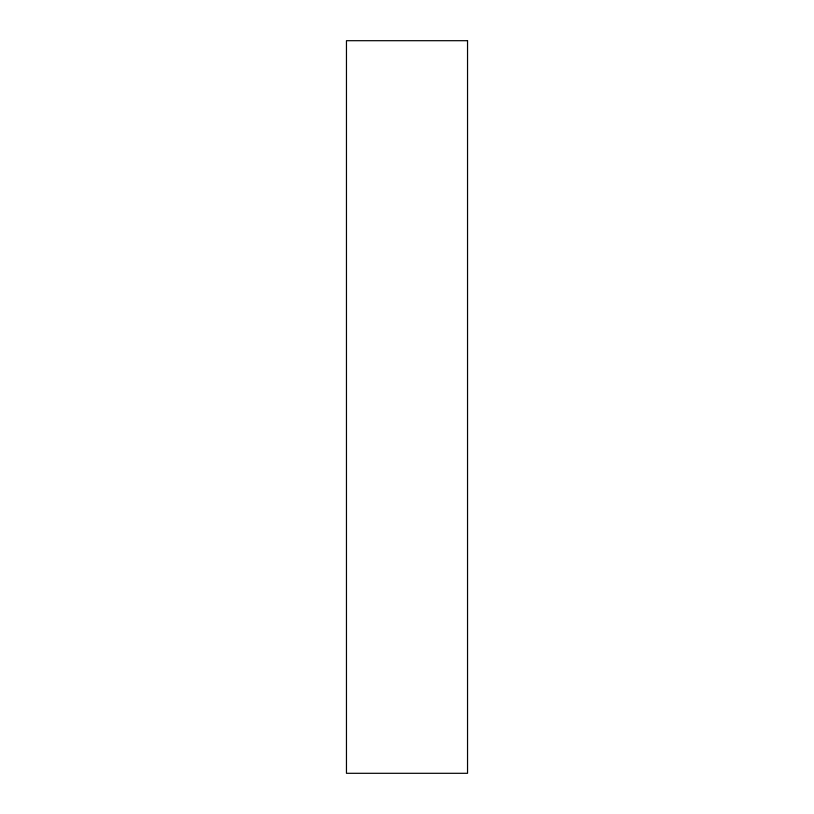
<?xml version="1.0" encoding="UTF-8"?>
<svg xmlns="http://www.w3.org/2000/svg" width="814" height="814" viewBox="0 0 814 814"><rect width="100%" height="100%" fill="white"/><g stroke="black" fill="none" stroke-linecap="round" stroke-linejoin="round"><path stroke-width="1.22" d="M467.541 40.7L346.459 40.7L346.459 773.3L467.541 773.3L467.541 40.7"/></g></svg>
